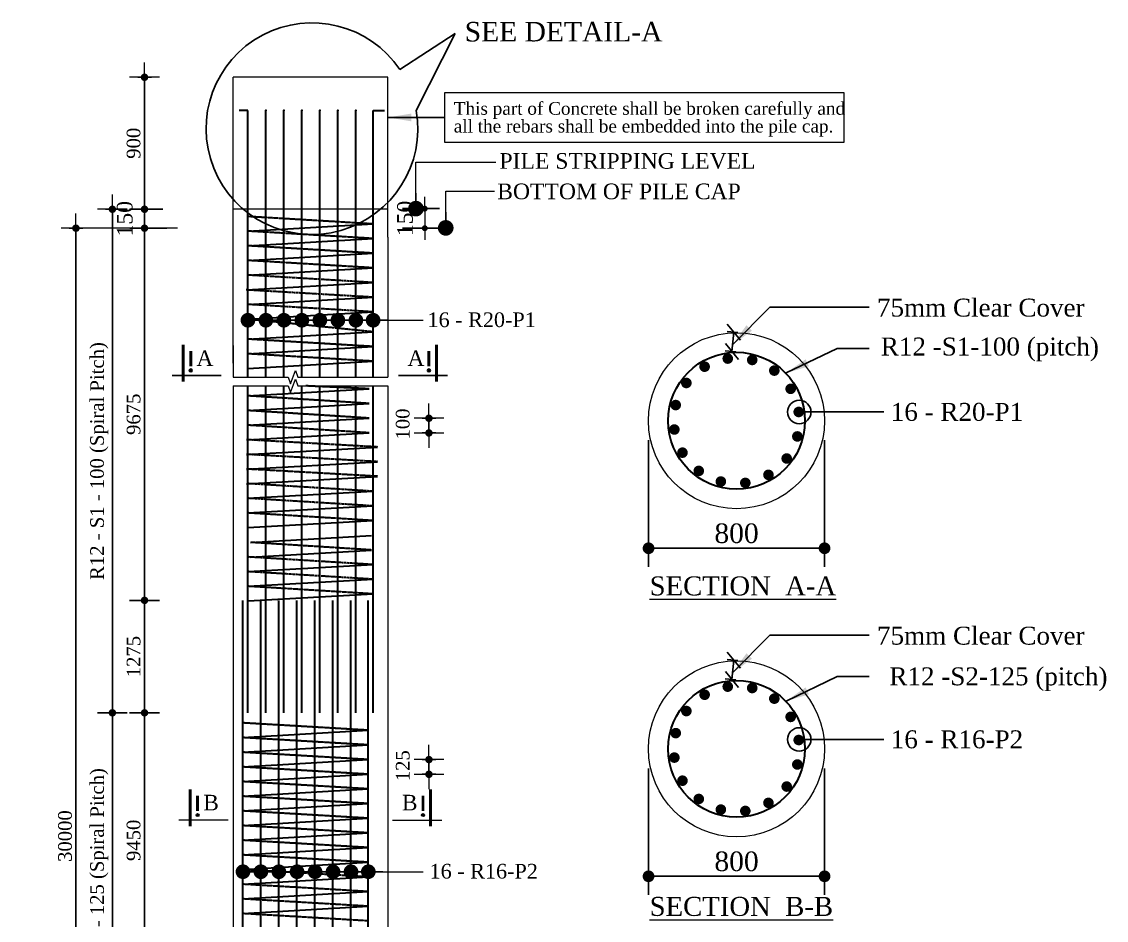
# Model space of a CAD drawing. Header units: inches. Extents: x -396 to 84373, y -33132 to 10226.
# Drawn here: x 23797 to 29343, y -10878 to -6283 of the extents above; entities that cross this region are included whole.
import ezdxf

# ---------------------------------------------------------------- set-up
doc = ezdxf.new("R2010")
doc.units = ezdxf.units.IN
doc.header["$LTSCALE"] = 15
doc.header["$MEASUREMENT"] = 0
doc.header["$PDMODE"] = 3
doc.header["$PDSIZE"] = -15
doc.linetypes.add('DASHEDX2', pattern=[38.1, 25.4, -12.7])
doc.linetypes.add('HIDDEN', pattern=[9.525, 6.35, -3.175])
for name, color, linetype, lineweight in [('dim', 7, 'Continuous', 18), ('L.L', 200, 'Continuous', 18), ('Reinf.', 12, 'Continuous', 30), ('text', 7, 'Continuous', 20)]:
    doc.layers.add(name, color=color, linetype=linetype, lineweight=lineweight)
for name, color, linetype in [('Dimision', 4, 'Continuous'), ('Pile', 7, 'Continuous'), ('raling', 6, 'Continuous')]:
    doc.layers.add(name, color=color, linetype=linetype)
doc.styles.get("Standard").update_dxf_attribs({"font": 'times.ttf'})
doc.dimstyles.new('ALTER', dxfattribs={"dimtxt": 110, "dimasz": 65, "dimexe": 95, "dimexo": 100, "dimgap": 30, "dimtad": 1, "dimdec": 0, "dimzin": 0, "dimdsep": 46, "dimtxsty": 'Standard', "dimblk": 'DOT', "dimcen": 35, "dimadec": 0, "dimazin": 0, "dimtfac": 1, "dimtdec": 0, "dimtofl": 0, "dimtmove": 0, "dimatfit": 3, "dimfxl": 1, "dimtolj": 1, "dimtzin": 0, "dimarcsym": 0})
doc.dimstyles.new('ISO-25', dxfattribs={"dimtxt": 75, "dimasz": 50, "dimexe": 95, "dimexo": 75.625, "dimgap": 60, "dimtad": 1, "dimdec": 1, "dimdsep": 46, "dimtxsty": 'Standard', "dimblk": 'DOT', "dimcen": 52.5, "dimclrd": 256, "dimclre": 256, "dimclrt": 256, "dimadec": 0, "dimazin": 0, "dimtfac": 1, "dimtdec": 1, "dimtix": 1, "dimtmove": 0, "dimatfit": 3, "dimldrblk": 'DOT', "dimfxl": 1, "dimlwd": -1, "dimarcsym": 0})
doc.dimstyles.new('ISO-70', dxfattribs={"dimscale": 0, "dimtxt": 70, "dimasz": 0.75, "dimexe": 35, "dimexo": 35, "dimgap": 20, "dimtad": 1, "dimdec": 0, "dimlfac": -1, "dimzin": 1, "dimdsep": 46, "dimtxsty": 'Standard', "dimblk": 'DIM', "dimcen": 60, "dimclrd": 256, "dimclre": 256, "dimclrt": 256, "dimadec": 0, "dimazin": 0, "dimtfac": 1, "dimtdec": 0, "dimtix": 1, "dimtofl": 0, "dimtmove": 0, "dimatfit": 3, "dimldrblk": 'DOT', "dimfxl": 35, "dimfxlon": 1, "dimtolj": 1, "dimlwd": 25, "dimarcsym": 0})

# ---------------------------------------------------------------- blocks, each defined once
blk = doc.blocks.new('_Dot')
at = {"color": 0, "linetype": 'ByBlock', "lineweight": -2}
blk.add_line((-0.5, 0), (-1, 0), dxfattribs=at)
at = {"color": 0, "linetype": 'ByBlock', "const_width": 0.5}
blk.add_lwpolyline([(-0.25, 0, 1), (0.25, 0, 1)], format="xyb", close=True, dxfattribs=at)
blk = doc.blocks.new('DIM')
at = {"layer": 'dim'}
for p, q in [((0, -101.4), (0, 101.4)), ((-101.4, 0), (101.4, 0))]:
    blk.add_line(p, q, dxfattribs=at)
at = {"layer": 'dim', "const_width": 25.4}
blk.add_lwpolyline([(-12.7, 0, 1), (12.7, 0, 1)], format="xyb", close=True, dxfattribs=at)
blk = doc.blocks.new('*D96')
at = {"layer": 'Defpoints', "color": 0, "ltscale": 30, "transparency": 16777216}
for p in [(25579.4, -8311), (25581.3, -8386.2), (25879.8, -8386.2)]:
    blk.add_point(p, dxfattribs=at)
at = {"layer": 'dim', "lineweight": -2, "ltscale": 30, "transparency": 16777216}
for p, q in [((25844.8, -8311), (25914.8, -8311)), ((25844.8, -8386.2), (25914.8, -8386.2))]:
    blk.add_line(p, q, dxfattribs=at)
at = {"layer": 'dim', "lineweight": 25, "ltscale": 30, "transparency": 16777216}
blk.add_line((25879.8, -8311.8), (25879.8, -8385.4), dxfattribs=at)
at = {"layer": 'dim', "lineweight": 25, "ltscale": 30, "transparency": 16777216, "xscale": 0.75, "yscale": 0.75, "zscale": 0.75}
for p, rotation in [((25879.8, -8311), 90), ((25879.8, -8386.2), 270)]:
    blk.add_blockref('DIM', p, dxfattribs=dict(at, rotation=rotation))
at = {"layer": 'dim', "ltscale": 30, "transparency": 16777216, "insert": (25746.1, -8340.5), "char_height": 70, "attachment_point": 5, "rotation": 90}
blk.add_mtext('\\A1;100', dxfattribs=at)
blk = doc.blocks.new('*D97')
at = {"layer": 'Defpoints', "color": 0, "ltscale": 30, "transparency": 16777216}
for p in [(24879.3, -7339.2), (24425.5, -9242.3), (24879.3, -9242.3)]:
    blk.add_point(p, dxfattribs=at)
at = {"layer": 'dim', "lineweight": -2, "ltscale": 30, "transparency": 16777216}
for p, q in [((24460.5, -7339.2), (24390.5, -7339.2)), ((24460.5, -9242.3), (24390.5, -9242.3))]:
    blk.add_line(p, q, dxfattribs=at)
at = {"layer": 'dim', "lineweight": 25, "ltscale": 30, "transparency": 16777216}
blk.add_line((24425.5, -7340), (24425.5, -9241.5), dxfattribs=at)
at = {"layer": 'dim', "lineweight": 25, "ltscale": 30, "transparency": 16777216, "xscale": 0.75, "yscale": 0.75, "zscale": 0.75}
for p, rotation in [((24425.5, -7339.2), 90), ((24425.5, -9242.3), 270)]:
    blk.add_blockref('DIM', p, dxfattribs=dict(at, rotation=rotation))
at = {"layer": 'dim', "lineweight": 15, "ltscale": 30, "transparency": 16777216, "insert": (24369.8, -8290.8), "char_height": 70, "attachment_point": 5, "rotation": 90}
blk.add_mtext('\\A1;9675', dxfattribs=at)
blk = doc.blocks.new('*D98')
at = {"layer": 'Defpoints', "color": 0, "ltscale": 30, "transparency": 16777216}
for p in [(24349.5, -7339.2), (24074.9, -13556.2), (24879.3, -13556.2)]:
    blk.add_point(p, dxfattribs=at)
at = {"layer": 'dim', "lineweight": -2, "ltscale": 30, "transparency": 16777216}
for p, q in [((24109.9, -7339.2), (24039.9, -7339.2)), ((24109.9, -13556.2), (24039.9, -13556.2))]:
    blk.add_line(p, q, dxfattribs=at)
at = {"layer": 'dim', "lineweight": 25, "ltscale": 30, "transparency": 16777216}
blk.add_line((24074.9, -7340), (24074.9, -13555.5), dxfattribs=at)
at = {"layer": 'dim', "lineweight": 25, "ltscale": 30, "transparency": 16777216, "xscale": 0.75, "yscale": 0.75, "zscale": 0.75}
for p, rotation in [((24074.9, -7339.2), 90), ((24074.9, -13556.2), 270)]:
    blk.add_blockref('DIM', p, dxfattribs=dict(at, rotation=rotation))
at = {"layer": 'dim', "lineweight": 15, "ltscale": 30, "transparency": 16777216, "insert": (24019.3, -10447.7), "char_height": 70, "width": 255.111, "attachment_point": 5, "rotation": 90}
blk.add_mtext('\\A1;30000', dxfattribs=at)
blk = doc.blocks.new('*D99')
at = {"layer": 'Defpoints', "color": 0, "ltscale": 30, "transparency": 16777216}
for p in [(24879.3, -9242.3), (24425.5, -9817.4), (24879.3, -9817.4)]:
    blk.add_point(p, dxfattribs=at)
at = {"layer": 'dim', "lineweight": -2, "ltscale": 30, "transparency": 16777216}
for p, q in [((24460.5, -9242.3), (24390.5, -9242.3)), ((24460.5, -9817.4), (24390.5, -9817.4))]:
    blk.add_line(p, q, dxfattribs=at)
at = {"layer": 'dim', "lineweight": 25, "ltscale": 30, "transparency": 16777216}
blk.add_line((24425.5, -9243), (24425.5, -9816.7), dxfattribs=at)
at = {"layer": 'dim', "lineweight": 25, "ltscale": 30, "transparency": 16777216, "xscale": 0.75, "yscale": 0.75, "zscale": 0.75}
for p, rotation in [((24425.5, -9242.3), 90), ((24425.5, -9817.4), 270)]:
    blk.add_blockref('DIM', p, dxfattribs=dict(at, rotation=rotation))
at = {"layer": 'dim', "lineweight": 15, "ltscale": 30, "transparency": 16777216, "insert": (24369.8, -9529.9), "char_height": 70, "attachment_point": 5, "rotation": 90}
blk.add_mtext('\\A1;1275', dxfattribs=at)
blk = doc.blocks.new('*D100')
at = {"layer": 'Defpoints', "color": 0, "ltscale": 30, "transparency": 16777216}
for p in [(25574.7, -10056.6), (25576.6, -10131.8), (25879.8, -10131.8)]:
    blk.add_point(p, dxfattribs=at)
at = {"layer": 'dim', "lineweight": -2, "ltscale": 30, "transparency": 16777216}
for p, q in [((25844.8, -10056.6), (25914.8, -10056.6)), ((25844.8, -10131.8), (25914.8, -10131.8))]:
    blk.add_line(p, q, dxfattribs=at)
at = {"layer": 'dim', "lineweight": 25, "ltscale": 30, "transparency": 16777216}
blk.add_line((25879.8, -10057.4), (25879.8, -10131), dxfattribs=at)
at = {"layer": 'dim', "lineweight": 25, "ltscale": 30, "transparency": 16777216, "xscale": 0.75, "yscale": 0.75, "zscale": 0.75}
for p, rotation in [((25879.8, -10056.6), 90), ((25879.8, -10131.8), 270)]:
    blk.add_blockref('DIM', p, dxfattribs=dict(at, rotation=rotation))
at = {"layer": 'dim', "lineweight": 15, "ltscale": 30, "transparency": 16777216, "insert": (25746.1, -10087.8), "char_height": 70, "attachment_point": 5, "rotation": 90}
blk.add_mtext('\\A1;125', dxfattribs=at)
blk = doc.blocks.new('*D109')
at = {"layer": 'Defpoints', "color": 0, "ltscale": 30, "transparency": 16777216}
for p in [(24879.3, -9817.4), (24425.5, -11121.7), (24947.3, -11121.7)]:
    blk.add_point(p, dxfattribs=at)
at = {"layer": 'dim', "lineweight": -2, "ltscale": 30, "transparency": 16777216}
for p, q in [((24460.5, -9817.4), (24390.5, -9817.4)), ((24460.5, -11121.7), (24390.5, -11121.7))]:
    blk.add_line(p, q, dxfattribs=at)
at = {"layer": 'dim', "lineweight": 25, "ltscale": 30, "transparency": 16777216}
blk.add_line((24425.5, -9818.2), (24425.5, -11121), dxfattribs=at)
at = {"layer": 'dim', "lineweight": 25, "ltscale": 30, "transparency": 16777216, "xscale": 0.75, "yscale": 0.75, "zscale": 0.75}
for p, rotation in [((24425.5, -9817.4), 90), ((24425.5, -11121.7), 270)]:
    blk.add_blockref('DIM', p, dxfattribs=dict(at, rotation=rotation))
at = {"layer": 'dim', "lineweight": 15, "ltscale": 30, "transparency": 16777216, "insert": (24369.8, -10469.6), "char_height": 70, "width": 277.141, "attachment_point": 5, "rotation": 90}
blk.add_mtext('\\A1;9450', dxfattribs=at)
blk = doc.blocks.new('*D110')
at = {"layer": 'Defpoints', "color": 0, "ltscale": 30, "transparency": 16777216}
for p in [(24879.3, -6567.5), (24425.5, -7242.3), (24879.3, -7242.3)]:
    blk.add_point(p, dxfattribs=at)
at = {"layer": 'dim', "lineweight": -2, "ltscale": 30, "transparency": 16777216}
for p, q in [((24460.5, -6567.5), (24390.5, -6567.5)), ((24460.5, -7242.3), (24390.5, -7242.3))]:
    blk.add_line(p, q, dxfattribs=at)
at = {"layer": 'dim', "lineweight": 25, "ltscale": 30, "transparency": 16777216}
blk.add_line((24425.5, -6568.2), (24425.5, -7241.5), dxfattribs=at)
at = {"layer": 'dim', "lineweight": 25, "ltscale": 30, "transparency": 16777216, "xscale": 0.75, "yscale": 0.75, "zscale": 0.75}
for p, rotation in [((24425.5, -6567.5), 90), ((24425.5, -7242.3), 270)]:
    blk.add_blockref('DIM', p, dxfattribs=dict(at, rotation=rotation))
at = {"layer": 'dim', "lineweight": 15, "ltscale": 30, "transparency": 16777216, "insert": (24369.8, -6904.9), "char_height": 70, "attachment_point": 5, "rotation": 90}
blk.add_mtext('\\A1;900', dxfattribs=at)
blk = doc.blocks.new('*D111')
at = {"layer": 'Defpoints', "color": 0, "ltscale": 5, "transparency": 16777216}
for p in [(25669.2, -7239.2), (25669.2, -7339.2), (25858.5, -7339.2)]:
    blk.add_point(p, dxfattribs=at)
at = {"layer": 'dim', "ltscale": 5, "transparency": 16777216}
for p, q in [((25858.5, -7209.2), (25858.5, -7179.2)), ((25858.5, -7239.2), (25858.5, -7339.2)), ((25858.5, -7369.2), (25858.5, -7399.2))]:
    blk.add_line(p, q, dxfattribs=at)
at = {"layer": 'dim', "lineweight": -2, "ltscale": 5, "transparency": 16777216}
for p, q in [((25744.9, -7239.2), (25933.5, -7239.2)), ((25744.9, -7339.2), (25933.5, -7339.2))]:
    blk.add_line(p, q, dxfattribs=at)
at = {"layer": 'dim', "ltscale": 5, "transparency": 16777216, "xscale": 30, "yscale": 30, "zscale": 30}
for p, rotation in [((25858.5, -7239.2), 270), ((25858.5, -7339.2), 90)]:
    blk.add_blockref('_Dot', p, dxfattribs=dict(at, rotation=rotation))
at = {"layer": 'dim', "lineweight": 15, "ltscale": 5, "transparency": 16777216, "insert": (25757.8, -7289.2), "char_height": 80, "attachment_point": 5, "rotation": 90}
blk.add_mtext('150', dxfattribs=at)
blk = doc.blocks.new('*D103')
at = {"layer": 'Defpoints', "color": 0, "ltscale": 30, "transparency": 16777216}
for p in [(24403.1, -7242.3), (24261.1, -9817.4), (24425.5, -9817.4)]:
    blk.add_point(p, dxfattribs=at)
at = {"layer": 'dim', "lineweight": -2, "ltscale": 30, "transparency": 16777216}
for p, q in [((24296.1, -7242.3), (24226.1, -7242.3)), ((24296.1, -9817.4), (24226.1, -9817.4))]:
    blk.add_line(p, q, dxfattribs=at)
at = {"layer": 'dim', "lineweight": 25, "ltscale": 30, "transparency": 16777216}
blk.add_line((24261.1, -7243), (24261.1, -9816.7), dxfattribs=at)
at = {"layer": 'dim', "lineweight": 25, "ltscale": 30, "transparency": 16777216, "xscale": 0.75, "yscale": 0.75, "zscale": 0.75}
for p, rotation in [((24261.1, -7242.3), 90), ((24261.1, -9817.4), 270)]:
    blk.add_blockref('DIM', p, dxfattribs=dict(at, rotation=rotation))
at = {"layer": 'dim', "lineweight": 15, "ltscale": 30, "transparency": 16777216, "insert": (24194.1, -8529.9), "char_height": 70, "attachment_point": 5, "rotation": 90}
blk.add_mtext('\\A1;R12 - S1 - 100 (Spiral Pitch)', dxfattribs=at)
blk = doc.blocks.new('*D104')
at = {"layer": 'Defpoints', "color": 0, "ltscale": 30, "transparency": 16777216}
for p in [(24261.1, -9817.4), (24337.1, -9817.4), (24425.5, -11599.4)]:
    blk.add_point(p, dxfattribs=at)
at = {"layer": 'dim', "lineweight": -2, "ltscale": 30, "transparency": 16777216}
for p, q in [((24296.1, -9817.4), (24226.1, -9817.4)), ((24296.1, -11599.4), (24226.1, -11599.4))]:
    blk.add_line(p, q, dxfattribs=at)
at = {"layer": 'dim', "lineweight": 25, "ltscale": 30, "transparency": 16777216}
blk.add_line((24261.1, -11598.6), (24261.1, -9818.2), dxfattribs=at)
at = {"layer": 'dim', "lineweight": 25, "ltscale": 30, "transparency": 16777216, "xscale": 0.75, "yscale": 0.75, "zscale": 0.75}
for p, rotation in [((24261.1, -9817.4), 90), ((24261.1, -11599.4), 270)]:
    blk.add_blockref('DIM', p, dxfattribs=dict(at, rotation=rotation))
at = {"layer": 'dim', "lineweight": 15, "ltscale": 30, "transparency": 16777216, "insert": (24194.1, -10708.4), "char_height": 70, "attachment_point": 5, "rotation": 90}
blk.add_mtext('\\A1;R12 - S2 - 125 (Spiral Pitch)', dxfattribs=at)
blk = doc.blocks.new('*D106')
at = {"layer": 'Defpoints', "color": 0, "ltscale": 5, "transparency": 16777216}
for p in [(24595, -7242.3), (24425.5, -7339.2), (24614.8, -7339.2)]:
    blk.add_point(p, dxfattribs=at)
at = {"layer": 'dim', "ltscale": 5, "transparency": 16777216}
for p, q in [((24425.5, -7212.3), (24425.5, -7182.3)), ((24425.5, -7242.3), (24425.5, -7339.2)), ((24425.5, -7369.2), (24425.5, -7399.2))]:
    blk.add_line(p, q, dxfattribs=at)
at = {"layer": 'dim', "lineweight": -2, "ltscale": 5, "transparency": 16777216}
for p, q in [((24519.3, -7242.3), (24350.5, -7242.3)), ((24539.2, -7339.2), (24350.5, -7339.2))]:
    blk.add_line(p, q, dxfattribs=at)
at = {"layer": 'dim', "ltscale": 5, "transparency": 16777216, "xscale": 30, "yscale": 30, "zscale": 30}
for p, rotation in [((24425.5, -7242.3), 270), ((24425.5, -7339.2), 90)]:
    blk.add_blockref('_Dot', p, dxfattribs=dict(at, rotation=rotation))
at = {"layer": 'dim', "lineweight": 15, "ltscale": 5, "transparency": 16777216, "insert": (24324.8, -7290.8), "char_height": 80, "attachment_point": 5, "rotation": 90}
blk.add_mtext('150', dxfattribs=at)
blk = doc.blocks.new('_Oblique')
at = {"color": 0, "linetype": 'ByBlock', "lineweight": -2}
blk.add_line((-0.5, -0.5), (0.5, 0.5), dxfattribs=at)
blk = doc.blocks.new('*D115')
at = {"layer": 'Defpoints', "color": 0, "ltscale": 30, "transparency": 16777216}
for p in [(27438.7, -9548), (27493.9, -9553.3), (27484.5, -9652.8)]:
    blk.add_point(p, dxfattribs=at)
at = {"layer": 'dim', "lineweight": -2, "ltscale": 30, "transparency": 16777216}
for p, q in [((27459.1, -9550), (27403.9, -9544.7)), ((27449.6, -9649.5), (27394.4, -9644.3))]:
    blk.add_line(p, q, dxfattribs=at)
at = {"layer": 'dim', "lineweight": 25, "ltscale": 30, "transparency": 16777216}
blk.add_line((27429.2, -9647.6), (27438.7, -9548), dxfattribs=at)
at = {"layer": 'dim', "lineweight": 25, "ltscale": 30, "transparency": 16777216, "xscale": 75, "yscale": 75, "zscale": 75}
for p, rotation in [((27438.7, -9548), 84.56619030632406), ((27429.2, -9647.6), 264.566190306324)]:
    blk.add_blockref('_Oblique', p, dxfattribs=dict(at, rotation=rotation))
at = {"layer": 'dim', "ltscale": 30, "transparency": 16777216, "insert": (27381.5, -9569), "char_height": 70, "attachment_point": 5, "rotation": 84.5662}
blk.add_mtext('\\A1;  ', dxfattribs=at)
blk = doc.blocks.new('*U94')
at = {"layer": 'Reinf.', "ltscale": 0.05, "const_width": 27}
blk.add_lwpolyline([(-5.2, -12.5, 1), (5.2, 12.5, 1)], format="xyb", close=True, dxfattribs=at)
blk = doc.blocks.new('*U95')
at = {"layer": 'dim', "color": 0, "linetype": 'ByBlock', "lineweight": -2, "transparency": 16777216}
for p, rotation in [((43888.4, -12946.5), 134.9999999999999), ((44006.6, -12905.1), 112.5), ((44131.7, -12912.1), 89.99999999999997), ((44244.6, -12966.5), 67.49999999999999), ((43795, -13029.9), 157.5), ((44328.1, -13059.9), 44.99999999999996), ((43740.6, -13142.8), 180), ((44369.4, -13178.1), 22.49999999999994), ((43733.6, -13267.9), 202.4999999999999), ((43775, -13386.1), 224.9999999999999), ((44308, -13416.1), 337.4999999999999), ((43858.4, -13479.5), 247.5), ((44214.6, -13499.6), 315.0000000000001), ((43971.3, -13533.9), 270), ((44096.4, -13540.9), 292.4999999999999)]:
    blk.add_blockref('*U94', p, dxfattribs=dict(at, rotation=rotation))
blk.add_blockref('*U94', (44362.4, -13303.2), dxfattribs=at)
blk = doc.blocks.new('*D116')
at = {"layer": 'Defpoints', "color": 0, "ltscale": 30, "transparency": 16777216}
for p in [(27438.7, -7870.5), (27493.9, -7875.7), (27484.5, -7975.3)]:
    blk.add_point(p, dxfattribs=at)
at = {"layer": 'dim', "lineweight": -2, "ltscale": 30, "transparency": 16777216}
for p, q in [((27459.1, -7872.4), (27403.9, -7867.1)), ((27449.6, -7972), (27394.4, -7966.7))]:
    blk.add_line(p, q, dxfattribs=at)
at = {"layer": 'dim', "lineweight": 25, "ltscale": 30, "transparency": 16777216}
blk.add_line((27429.2, -7970), (27438.7, -7870.5), dxfattribs=at)
at = {"layer": 'dim', "lineweight": 25, "ltscale": 30, "transparency": 16777216, "xscale": 75, "yscale": 75, "zscale": 75}
for p, rotation in [((27438.7, -7870.5), 84.56619030632406), ((27429.2, -7970), 264.566190306324)]:
    blk.add_blockref('_Oblique', p, dxfattribs=dict(at, rotation=rotation))
at = {"layer": 'dim', "ltscale": 30, "transparency": 16777216, "insert": (27381.5, -7891.4), "char_height": 70, "attachment_point": 5, "rotation": 84.5662}
blk.add_mtext('\\A1;  ', dxfattribs=at)
blk = doc.blocks.new('*U90')
at = {"layer": 'Reinf.', "ltscale": 0.05, "const_width": 27}
blk.add_lwpolyline([(-5.2, -12.5, 1), (5.2, 12.5, 1)], format="xyb", close=True, dxfattribs=at)
blk = doc.blocks.new('*U91')
at = {"layer": 'dim', "color": 0, "linetype": 'ByBlock', "lineweight": -2, "transparency": 16777216}
for p, rotation in [((43888.4, -12946.5), 134.9999999999999), ((44006.6, -12905.1), 112.5), ((44131.7, -12912.1), 89.99999999999997), ((44244.6, -12966.5), 67.49999999999999), ((43795, -13029.9), 157.5), ((44328.1, -13059.9), 44.99999999999996), ((43740.6, -13142.8), 180), ((44369.4, -13178.1), 22.49999999999994), ((43733.6, -13267.9), 202.4999999999999), ((43775, -13386.1), 224.9999999999999), ((44308, -13416.1), 337.4999999999999), ((43858.4, -13479.5), 247.5), ((44214.6, -13499.6), 315.0000000000001), ((43971.3, -13533.9), 270), ((44096.4, -13540.9), 292.4999999999999)]:
    blk.add_blockref('*U90', p, dxfattribs=dict(at, rotation=rotation))
blk.add_blockref('*U90', (44362.4, -13303.2), dxfattribs=at)
blk = doc.blocks.new('*D117')
at = {"layer": 'Defpoints', "color": 0, "ltscale": 30, "transparency": 16777216}
for p in [(27002.6, -10001.4), (27902.6, -10001.4), (27002.6, -10653.4)]:
    blk.add_point(p, dxfattribs=at)
at = {"layer": 'dim', "color": 0, "lineweight": -2, "ltscale": 30, "transparency": 16777216}
for p, q in [((27002.6, -10101.4), (27002.6, -10748.4)), ((27902.6, -10101.4), (27902.6, -10748.4)), ((27842.6, -10653.4), (27062.6, -10653.4))]:
    blk.add_line(p, q, dxfattribs=at)
at = {"layer": 'dim', "color": 0, "lineweight": -2, "ltscale": 30, "transparency": 16777216, "xscale": 60, "yscale": 60, "zscale": 60, "rotation": 180}
blk.add_blockref('_Dot', (27002.6, -10653.4), dxfattribs=at)
at = {"layer": 'dim', "color": 0, "lineweight": -2, "ltscale": 30, "transparency": 16777216, "xscale": 60, "yscale": 60, "zscale": 60}
blk.add_blockref('_Dot', (27902.6, -10653.4), dxfattribs=at)
at = {"layer": 'dim', "color": 0, "lineweight": 15, "ltscale": 30, "transparency": 16777216, "insert": (27452.6, -10577.5), "char_height": 100, "attachment_point": 5}
blk.add_mtext('\\A1;800', dxfattribs=at)
blk = doc.blocks.new('*D118')
at = {"layer": 'Defpoints', "color": 0, "ltscale": 30, "transparency": 16777216}
for p in [(27002.6, -8323.8), (27902.6, -8323.8), (27002.6, -8975.8)]:
    blk.add_point(p, dxfattribs=at)
at = {"layer": 'dim', "color": 0, "lineweight": -2, "ltscale": 30, "transparency": 16777216}
for p, q in [((27002.6, -8423.8), (27002.6, -9070.8)), ((27902.6, -8423.8), (27902.6, -9070.8)), ((27842.6, -8975.8), (27062.6, -8975.8))]:
    blk.add_line(p, q, dxfattribs=at)
at = {"layer": 'dim', "color": 0, "lineweight": -2, "ltscale": 30, "transparency": 16777216, "xscale": 60, "yscale": 60, "zscale": 60, "rotation": 180}
blk.add_blockref('_Dot', (27002.6, -8975.8), dxfattribs=at)
at = {"layer": 'dim', "color": 0, "lineweight": -2, "ltscale": 30, "transparency": 16777216, "xscale": 60, "yscale": 60, "zscale": 60}
blk.add_blockref('_Dot', (27902.6, -8975.8), dxfattribs=at)
at = {"layer": 'dim', "color": 0, "lineweight": 15, "ltscale": 30, "transparency": 16777216, "insert": (27452.6, -8899.9), "char_height": 100, "attachment_point": 5}
blk.add_mtext('\\A1;800', dxfattribs=at)

msp = doc.modelspace()

# ---------------------------------------------------------------- hatches: boundary and pattern name
at = {"layer": 'Pile', "ltscale": 5}
h = msp.add_hatch(color=5, dxfattribs=at)
h.set_gradient(color1=(0, 0, 255), one_color=1, tint=1, name='CYLINDER')
h.paths.add_polyline_path([(24654.58, -8066.22, 1), (24669.45, -8066.22, 1)])
h = msp.add_hatch(color=5, dxfattribs=at)
h.set_gradient(color1=(0, 0, 255), one_color=1, tint=1, name='CYLINDER')
h.paths.add_polyline_path([(25886.96, -8066.22, -1), (25872.08, -8066.22, -1)])
at = {"layer": 'Reinf.', "ltscale": 0.05}
for points in [[(25044.53, -6731.34, 1), (25047.99, -6742.55, 1)], [(25136.53, -6731.34, 1), (25139.99, -6742.55, 1)], [(25228.53, -6731.34, 1), (25231.99, -6742.55, 1)], [(25320.53, -6731.34, 1), (25323.99, -6742.55, 1)], [(25412.53, -6731.34, 1), (25415.99, -6742.55, 1)], [(25504.53, -6731.34, 1), (25507.99, -6742.55, 1)]]:
    msp.add_hatch(color=256, dxfattribs=at).paths.add_polyline_path(points)
at = {"layer": 'text', "ltscale": 5}
h = msp.add_hatch(color=5, dxfattribs=at)
h.set_gradient(color1=(0, 0, 255), one_color=1, tint=1, name='CYLINDER')
h.paths.add_polyline_path([(24689.58, -10340.33, 1), (24704.45, -10340.33, 1)])
h = msp.add_hatch(color=5, dxfattribs=at)
h.set_gradient(color1=(0, 0, 255), one_color=1, tint=1, name='CYLINDER')
h.paths.add_polyline_path([(25856.96, -10340.33, -1), (25842.08, -10340.33, -1)])

# ---------------------------------------------------------------- linework, layer by layer
at = {"layer": 'Dimision', "lineweight": 15}
msp.add_line((25899.45, -7339.22), (25954.45, -7339.22), dxfattribs=at)
at = {"layer": 'L.L', "linetype": 'HIDDEN', "ltscale": 0.02}
for p, q in [((24879.26, -7385.72), (24879.26, -6567.49)), ((25669.23, -6567.49), (24879.26, -6567.49)), ((25669.23, -7385.72), (25669.23, -6567.49))]:
    msp.add_line(p, q, dxfattribs=at)
at = {"layer": 'L.L', "ltscale": 5}
for p, q in [((25669.23, -7385.72), (25669.23, -8029.72)), ((24879.26, -7938.4), (24879.26, -8101.54)), ((25669.23, -7938.4), (25669.23, -8101.54)), ((24879.26, -8145.61), (24879.26, -9256.14)), ((25669.23, -8145.61), (25669.23, -9256.14)), ((25669.23, -9208.24), (25669.23, -9831.18)), ((25669.23, -9831.18), (25669.23, -10822.63)), ((25669.23, -10821.29), (25669.23, -11600.11))]:
    msp.add_line(p, q, dxfattribs=at)
for points in [[(24879.26, -8029.72), (24879.26, -7385.72)], [(24879.26, -8101.54), (25159.26, -8101.54), (25171.76, -8135.88), (25196.76, -8067.19), (25209.26, -8101.54), (25669.23, -8101.54)], [(24879.26, -8145.61), (25159.26, -8145.61), (25171.76, -8179.95), (25196.76, -8111.27), (25209.26, -8145.61), (25669.23, -8145.61)], [(24879.26, -9208.24), (24879.26, -11600.11), (25159.26, -11600.11), (25171.76, -11634.46), (25196.76, -11565.77), (25209.26, -11600.11), (25669.23, -11600.11)]]:
    msp.add_lwpolyline(points, dxfattribs=at)
for centre in [(27452.6, -8323.81), (27452.6, -10001.38)]:
    msp.add_circle(centre, 450, dxfattribs=at)
at = {"layer": 'Pile', "ltscale": 5}
for p, q in [((24817.36, -8092.06), (24566.19, -8092.06)), ((25724.18, -8092.06), (25975.34, -8092.06))]:
    msp.add_line(p, q, dxfattribs=at)
at = {"layer": 'Pile', "ltscale": 5, "const_width": 14.87}
for points in [[(24623.69, -8123.35), (24623.69, -7934.35)], [(25917.85, -8123.35), (25917.85, -7934.35)], [(24662.02, -8045.39), (24662.02, -7967.43)], [(25879.52, -8045.39), (25879.52, -7967.43)]]:
    msp.add_lwpolyline(points, dxfattribs=at)
at = {"layer": 'Pile', "ltscale": 5}
for centre in [(24662.02, -8066.22), (25879.52, -8066.22)]:
    msp.add_circle(centre, 7.44, dxfattribs=at)
at = {"layer": 'raling', "ltscale": 30}
for p, q in [((25731.02, -6528.41), (26013.51, -6342.71)), ((26013.51, -6342.71), (25814.88, -6737.45))]:
    msp.add_line(p, q, dxfattribs=at)
msp.add_arc((25281.66, -6830.02), 541.2, 33.86898, 9.84846, dxfattribs=at)
at = {"layer": 'Reinf.', "ltscale": 5}
for p, q in [((24954.26, -6736.94), (24909.52, -6736.94)), ((25046.26, -8029.72), (25046.26, -6736.94)), ((25138.26, -8029.72), (25138.26, -6736.94)), ((25230.26, -8029.72), (25230.26, -6736.94)), ((25322.26, -8029.72), (25322.26, -6736.94)), ((25414.26, -8029.72), (25414.26, -6736.94)), ((25506.26, -8029.72), (25506.26, -6736.94)), ((25594.23, -6736.94), (25652.09, -6736.94)), ((24954.26, -7353.98), (25594.23, -7317.05)), ((24954.26, -7428.98), (25594.23, -7392.05)), ((24954.26, -7428.98), (25594.23, -7392.05)), ((24954.26, -7503.98), (25594.23, -7467.05)), ((24954.26, -7578.98), (25594.23, -7542.05)), ((24954.26, -7578.98), (25594.23, -7542.05)), ((24948.44, -7655.06), (25598.41, -7617.56)), ((24954.26, -7728.98), (25594.23, -7692.05)), ((24954.26, -7728.98), (25594.23, -7692.05)), ((24954.26, -7803.98), (25594.23, -7767.05)), ((24954.26, -7803.98), (25594.23, -7767.05)), ((24954.26, -7906.35), (25594.23, -7869.43)), ((24954.26, -7906.35), (25594.23, -7869.43)), ((24954.26, -7981.35), (25594.23, -7944.43)), ((24954.26, -7981.35), (25594.23, -7944.43)), ((25046.26, -8101.54), (25046.26, -7938.4)), ((25138.26, -8101.54), (25138.26, -7938.4)), ((25230.26, -8101.54), (25230.26, -7938.4)), ((25322.26, -8101.54), (25322.26, -7938.4)), ((25414.26, -8101.54), (25414.26, -7938.4)), ((25506.26, -8101.54), (25506.26, -7938.4)), ((24954.26, -8056.35), (25594.23, -8019.43)), ((25046.26, -9256.14), (25046.26, -8145.61)), ((25138.26, -9256.14), (25138.26, -8145.61)), ((25230.26, -9256.14), (25230.26, -8145.61)), ((25322.26, -9256.14), (25322.26, -8145.61)), ((25414.26, -9256.14), (25414.26, -8145.61)), ((25506.26, -9256.14), (25506.26, -8145.61)), ((24954.26, -8196.38), (25573.73, -8160.59)), ((24954.26, -8196.38), (25573.73, -8160.59)), ((24954.26, -8271.38), (25573.73, -8235.59)), ((24954.26, -8271.38), (25573.73, -8235.59)), ((24954.26, -8346.38), (25573.73, -8310.59)), ((24954.26, -8421.38), (25573.73, -8385.59)), ((24954.26, -8421.38), (25573.73, -8385.59)), ((24946.81, -8495.68), (25616.79, -8458.18)), ((24946.81, -8570.68), (25616.79, -8533.18)), ((24946.81, -8645.68), (25616.79, -8608.18)), ((24954.26, -8720.26), (25593.73, -8684.47)), ((24954.26, -8795.26), (25593.73, -8759.47)), ((24954.26, -8870.26), (25593.73, -8834.47)), ((24967.31, -8945.65), (25586.79, -8909.86)), ((24967.31, -9020.65), (25586.79, -8984.86)), ((24954.76, -9095.23), (25594.23, -9059.44)), ((24954.76, -9170.23), (25594.23, -9134.44)), ((24954.76, -9245.23), (25594.23, -9209.44)), ((25020.99, -11600.11), (25020.99, -9243.54)), ((25046.26, -9817.43), (25046.26, -9208.24)), ((25112.99, -11600.11), (25112.99, -9243.54)), ((25138.26, -9817.43), (25138.26, -9208.24)), ((25204.99, -11600.11), (25204.99, -9243.54)), ((25230.26, -9817.43), (25230.26, -9208.24)), ((25296.99, -11600.11), (25296.99, -9243.54)), ((25322.26, -9817.43), (25322.26, -9208.24)), ((25388.99, -11600.11), (25388.99, -9243.54)), ((25414.26, -9817.43), (25414.26, -9208.24)), ((25480.99, -11600.11), (25480.99, -9243.54)), ((25506.26, -9817.43), (25506.26, -9208.24)), ((24928.99, -9944.04), (25568.96, -9906.54)), ((24928.99, -9944.04), (25568.96, -9906.54)), ((24928.99, -10019.04), (25568.96, -9981.54)), ((24928.99, -10094.04), (25568.96, -10056.54)), ((24928.99, -10094.04), (25568.96, -10056.54)), ((24928.99, -10169.04), (25568.96, -10131.54)), ((24928.99, -10244.04), (25568.96, -10206.54)), ((24928.99, -10244.04), (25568.96, -10206.54)), ((24928.99, -10319.04), (25568.96, -10281.54)), ((24928.99, -10394.04), (25568.96, -10356.54)), ((24928.99, -10394.04), (25568.96, -10356.54)), ((24928.99, -10469.04), (25568.96, -10431.54)), ((24928.99, -10544.04), (25568.96, -10506.54)), ((24928.99, -10544.04), (25568.96, -10506.54)), ((24928.99, -10619.04), (25568.96, -10581.54)), ((24928.99, -10694.04), (25568.96, -10656.54)), ((24928.99, -10694.04), (25568.96, -10656.54)), ((24928.99, -10769.04), (25568.96, -10731.54)), ((24928.99, -10769.04), (25568.96, -10731.54)), ((24928.99, -10844.04), (25568.96, -10806.54)), ((24928.99, -10844.04), (25568.96, -10806.54))]:
    msp.add_line(p, q, dxfattribs=at)
at = {"layer": 'Reinf.', "linetype": 'DASHEDX2', "ltscale": 0.007}
for p, q in [((25590.05, -7317.29), (24950.07, -7279.21)), ((25594.23, -7392.05), (24954.26, -7353.98)), ((25594.23, -7467.05), (24954.26, -7428.98)), ((25594.23, -7542.05), (24954.26, -7503.98)), ((25594.23, -7869.43), (24952.18, -7804.14)), ((25594.23, -7944.43), (24954.26, -7906.35)), ((25594.23, -8019.43), (24954.26, -7981.35)), ((25594.23, -8019.43), (24954.26, -7981.35)), ((25573.73, -8160.59), (25250.89, -8145.61)), ((25573.73, -8235.59), (24954.26, -8196.38)), ((25573.73, -8310.59), (24954.26, -8271.38)), ((25573.73, -8385.59), (24954.26, -8346.38)), ((25616.79, -8608.18), (24946.81, -8570.68)), ((25593.73, -8834.47), (24954.26, -8795.26)), ((25586.79, -8984.86), (24967.31, -8945.65)), ((25594.23, -9209.44), (24954.76, -9170.23)), ((25568.96, -9906.54), (24928.99, -9869.04)), ((25568.96, -9981.54), (24928.99, -9944.04)), ((25568.96, -10056.54), (24928.99, -10019.04)), ((25568.96, -10131.54), (24928.99, -10094.04)), ((25568.96, -10206.54), (24928.99, -10169.04)), ((25568.96, -10281.54), (24928.99, -10244.04)), ((25568.96, -10356.54), (24928.99, -10319.04)), ((25568.96, -10431.54), (24928.99, -10394.04)), ((25568.96, -10506.54), (24928.99, -10469.04)), ((25568.96, -10581.54), (24928.99, -10544.04)), ((25568.96, -10656.54), (24928.99, -10619.04)), ((25568.96, -10731.54), (24928.99, -10694.04)), ((25568.96, -10806.54), (24928.99, -10769.04)), ((25568.96, -10881.54), (24928.99, -10844.04))]:
    msp.add_line(p, q, dxfattribs=at)
at = {"layer": 'Reinf.', "linetype": 'DASHEDX2', "ltscale": 0.01}
for p, q in [((25594.23, -7467.05), (24954.26, -7428.98)), ((25594.23, -7617.05), (24954.26, -7578.98)), ((25594.23, -7692.24), (24944.26, -7654.74)), ((25594.23, -7767.05), (24954.26, -7728.98)), ((25594.23, -7944.43), (24954.26, -7906.35)), ((25573.73, -8160.59), (25250.89, -8145.61)), ((25573.73, -8235.59), (24954.26, -8196.38)), ((25573.73, -8310.59), (24954.26, -8271.38)), ((25616.79, -8458.18), (24946.81, -8420.68)), ((25616.79, -8533.18), (24946.81, -8495.68)), ((25593.73, -8684.47), (24954.26, -8645.26)), ((25593.73, -8759.47), (24954.26, -8720.26)), ((25594.23, -9059.44), (24954.76, -9020.23)), ((25594.23, -9134.44), (24954.76, -9095.23)), ((25568.96, -9906.54), (24928.99, -9869.04)), ((25568.96, -9981.54), (24928.99, -9944.04)), ((25568.96, -10056.54), (24928.99, -10019.04)), ((25568.96, -10131.54), (24928.99, -10094.04)), ((25568.96, -10206.54), (24928.99, -10169.04)), ((25568.96, -10281.54), (24928.99, -10244.04)), ((25568.96, -10356.54), (24928.99, -10319.04)), ((25568.96, -10431.54), (24928.99, -10394.04)), ((25568.96, -10506.54), (24928.99, -10469.04)), ((25568.96, -10581.54), (24928.99, -10544.04))]:
    msp.add_line(p, q, dxfattribs=at)
at = {"layer": 'Reinf.', "ltscale": 5}
for points in [[(24954.26, -8029.72), (24954.26, -6736.94)], [(25594.23, -8029.72), (25594.23, -6736.94)], [(24954.26, -8101.54), (24954.26, -7938.4)], [(25594.23, -8101.54), (25594.23, -7938.4)], [(24954.26, -9256.14), (24954.26, -8145.61)], [(25594.23, -9256.14), (25594.23, -8145.61)], [(24928.99, -11600.11), (24928.99, -9243.54)], [(24954.26, -9817.43), (24954.26, -9208.24)], [(25568.96, -11600.11), (25568.96, -9243.54)], [(25594.23, -9817.43), (25594.23, -9208.24)]]:
    msp.add_lwpolyline(points, dxfattribs=at)
at = {"layer": 'Reinf.', "ltscale": 0.05}
for centre in [(27452.6, -8323.81), (27452.6, -10001.38)]:
    msp.add_circle(centre, 350, dxfattribs=at)
at = {"layer": 'text', "ltscale": 30}
for p, q in [((25669.23, -7242.29), (24879.26, -7242.29)), ((24594.95, -7339.22), (23998.88, -7339.22)), ((24594.95, -7339.22), (23998.88, -7339.22))]:
    msp.add_line(p, q, dxfattribs=at)
at = {"layer": 'text', "lineweight": 18, "ltscale": 5}
msp.add_line((25639.19, -7809.94), (25849.73, -7809.94), dxfattribs=at)
at = {"layer": 'text', "ltscale": 5}
for p, q in [((24852.36, -10366.17), (24601.19, -10366.17)), ((25694.18, -10366.17), (25945.34, -10366.17))]:
    msp.add_line(p, q, dxfattribs=at)
msp.add_lwpolyline([(25961, -6644.63), (28000.82, -6644.63), (28000.82, -6900.98), (25961, -6900.98)], close=True, dxfattribs=at)
at = {"layer": 'text'}
msp.add_lwpolyline([(25839.19, -7339.22), (25993.58, -7339.22)], dxfattribs=at)
at = {"layer": 'text', "ltscale": 5, "const_width": 14.87}
for points in [[(24658.69, -10397.45), (24658.69, -10208.46)], [(25887.85, -10397.45), (25887.85, -10208.46)], [(24697.02, -10319.5), (24697.02, -10241.54)], [(25849.52, -10319.5), (25849.52, -10241.54)]]:
    msp.add_lwpolyline(points, dxfattribs=at)
at = {"layer": 'text', "ltscale": 5}
for centre in [(24697.02, -10340.33), (25849.52, -10340.33)]:
    msp.add_circle(centre, 7.44, dxfattribs=at)

# ---------------------------------------------------------------- block references
at = {"layer": 'dim'}
for name, p in [('*U91', (-16598.91, 4899.2)), ('*U95', (-16598.91, 3221.63))]:
    msp.add_blockref(name, p, dxfattribs=at)

# ---------------------------------------------------------------- texts
at = {"layer": 'text'}
for s, height, p in [('SEE DETAIL-A', 100, (26062.55, -6384.25)), ('This part of Concrete shall be broken carefully and', 65, (26006.7, -6759.12)), ('all the rebars shall be embedded into the pile cap.', 65, (26006.7, -6849.8)), ('PILE STRIPPING LEVEL', 80, (26240.56, -7035)), ('BOTTOM OF PILE CAP', 80, (26228.71, -7190.88)), ('16 - R20-P1', 75, (25872.36, -7844.7)), ('A', 79.33, (24690.88, -8043.3)), ('A', 79.33, (25770.02, -8043.3)), ('B', 79.33, (24725.88, -10316.04)), ('B', 79.33, (25741.67, -10316.04)), ('16 - R16-P2', 75, (25882.99, -10664.75))]:
    msp.add_text(s, height=height, dxfattribs=at).set_placement(p)
at = {"layer": 'text', "ltscale": 30, "attachment_point": 1}
for s, insert, char_height, width in [('75mm Clear Cover', (28170.8, -7699.4), 91.6667, 1538.1279), ('R12 -S1-100 (pitch)', (28190.24, -7898.52), 91.6667, 1509.7376), ('16 - R20-P1', (28241.2, -8232.61), 91.6667, 1439.4059), ('{\\LSECTION  A-A}', (27008.16, -9119.73), 97.2, 6300.5129), ('75mm Clear Cover', (28170.8, -9376.97), 91.6667, 1538.1279), ('R12 -S2-125 (pitch)', (28234.1, -9584.93), 91.6667, 1509.7376), ('16 - R16-P2', (28241.2, -9906.97), 91.6667, 1439.4059), ('{\\LSECTION  B-B}', (27008.16, -10758.67), 97.2, 6300.5129)]:
    msp.add_mtext(s, dxfattribs=dict(at, insert=insert, char_height=char_height, width=width))

# ---------------------------------------------------------------- dimensions: what is measured, and where the dimension line sits
at = {"layer": 'dim', "lineweight": 15, "ltscale": 30}
for base, p1, p2, angle, text, override, picture, middle in [((24425.53, -7242.29), (24879.26, -6567.49), (24879.26, -7242.29), 90, '900', {"dimscale": 1}, '*D110', (24369.82, -6904.89)), ((24261.05, -9817.43), (24403.1, -7242.29), (24425.53, -9817.43), 90, 'R12 - S1 - 100 (Spiral Pitch)', {"dimscale": 1, "dimtmove": 1}, '*D103', (24194.12, -8529.86)), ((24425.53, -9242.29), (24879.26, -7339.22), (24879.26, -9242.29), 90, '9675', {"dimscale": 1, "dimtmove": 1}, '*D97', (24369.82, -8290.76)), ((24425.53, -9817.43), (24879.26, -9242.29), (24879.26, -9817.43), 90, '1275', {"dimscale": 1, "dimtmove": 1}, '*D99', (24369.82, -9529.86)), ((24261.05, -9817.43), (24425.53, -11599.36), (24337.11, -9817.43), 270, 'R12 - S2 - 125 (Spiral Pitch)', {"dimscale": 1, "dimtmove": 1}, '*D104', (24194.12, -10708.4)), ((24425.53, -11121.73), (24879.26, -9817.43), (24947.26, -11121.73), 90, '9450', {"dimscale": 1, "dimtmove": 1}, '*D109', (24369.82, -10469.58))]:
    dim = msp.add_linear_dim(base=base, p1=p1, p2=p2, angle=angle, text=text, dimstyle='ISO-70', override=override, dxfattribs=at)
    dim.commit()
    dim.dimension.update_dxf_attribs({"geometry": picture, "text_midpoint": middle})
at = {"layer": 'dim', "lineweight": 15, "ltscale": 5}
for base, p1, p2, picture, middle in [((24425.53, -7339.22), (24594.95, -7242.29), (24614.83, -7339.22), '*D106', (24324.84, -7290.76)), ((25858.53, -7339.22), (25669.23, -7239.22), (25669.23, -7339.22), '*D111', (25757.84, -7289.22))]:
    dim = msp.add_linear_dim(base=base, p1=p1, p2=p2, angle=90, text='150', dimstyle='ISO-25', override={"dimtxt": 80, "dimasz": 30, "dimexe": 75}, dxfattribs=at)
    dim.commit()
    dim.dimension.update_dxf_attribs({"geometry": picture, "text_midpoint": middle})
at = {"layer": 'dim', "lineweight": 15, "ltscale": 30}
for base, p1, p2, text, override, picture, middle in [((24074.93, -13556.22), (24349.48, -7339.22), (24879.26, -13556.22), '30000', {"dimscale": 1}, '*D98', (24074.93, -10447.72)), ((25879.76, -10131.77), (25574.67, -10056.63), (25576.57, -10131.77), '125', {"dimscale": 1, "dimtmove": 2}, '*D100', (25746.07, -10087.82))]:
    dim = msp.add_linear_dim(base=base, p1=p1, p2=p2, angle=90, text=text, dimstyle='ISO-70', override=override, dxfattribs=at)
    dim.commit()
    dim.dimension.update_dxf_attribs({"geometry": picture, "text_midpoint": middle, "dimtype": 160})
at = {"layer": 'dim', "ltscale": 30}
for base, p1, p2, angle, text, override, picture, middle, dimtype in [((27438.71, -7870.46), (27484.48, -7975.27), (27493.94, -7875.71), 84.56619, '  ', {"dimscale": 1, "dimasz": 75, "dimblk1": 'Oblique', "dimblk2": 'Oblique', "dimsah": 1}, '*D116', (27436.22, -7896.66), 161), ((25879.76, -8386.17), (25579.44, -8311.02), (25581.34, -8386.17), 90, '100', {"dimscale": 1, "dimtmove": 2}, '*D96', (25746.07, -8340.5), 160), ((27438.71, -9548.03), (27484.48, -9652.83), (27493.94, -9553.28), 84.56619, '  ', {"dimscale": 1, "dimasz": 75, "dimblk1": 'Oblique', "dimblk2": 'Oblique', "dimsah": 1}, '*D115', (27436.22, -9574.22), 161)]:
    dim = msp.add_linear_dim(base=base, p1=p1, p2=p2, angle=angle, text=text, dimstyle='ISO-70', override=override, dxfattribs=at)
    dim.commit()
    dim.dimension.update_dxf_attribs({"geometry": picture, "text_midpoint": middle, "dimtype": dimtype})
at = {"layer": 'dim', "lineweight": 15, "ltscale": 30}
for base, p1, p2, picture, middle in [((27002.6, -8975.81), (27902.6, -8323.81), (27002.6, -8323.81), '*D118', (27452.6, -8899.95)), ((27002.6, -10653.38), (27902.6, -10001.38), (27002.6, -10001.38), '*D117', (27452.6, -10577.52))]:
    dim = msp.add_linear_dim(base=base, p1=p1, p2=p2, text='800', dimstyle='ALTER', override={"dimtxt": 100, "dimasz": 60, "dimgap": 25}, dxfattribs=at)
    dim.commit()
    dim.dimension.update_dxf_attribs({"geometry": picture, "text_midpoint": middle})

# ---------------------------------------------------------------- leaders
at = {"layer": 'text', "lineweight": 13, "ltscale": 30}
for points, override in [([(25669.23, -6772.81), (25961, -6772.81)], {"dimasz": 120, "dimtad": 0}), ([(27432.57, -7935.02), (27623.17, -7742.42), (28131.2, -7742.42)], {"dimasz": 120, "dimtad": 0}), ([(27706.06, -8079.38), (27967.55, -7954.12), (28129.9, -7954.12)], {"dimasz": 120, "dimtad": 0}), ([(27773.23, -8278.95), (28205.33, -8278.95)], {"dimasz": 120, "dimtad": 0, "dimldrblk": 'DotBlank'}), ([(27432.57, -9612.59), (27623.17, -9419.99), (28131.2, -9419.99)], {"dimasz": 120, "dimtad": 0}), ([(27706.06, -9756.95), (27967.55, -9631.69), (28129.9, -9631.69)], {"dimasz": 120, "dimtad": 0}), ([(27773.23, -9953.31), (28205.33, -9953.31)], {"dimasz": 120, "dimtad": 0, "dimldrblk": 'DotBlank'})]:
    msp.add_leader(points, dimstyle='ALTER', override=override, dxfattribs=at)
at = {"layer": 'text', "ltscale": 5}
for points, override in [([(25813.19, -7239.22), (25813.19, -7001.29), (26221.8, -7001.29)], {"dimasz": 80, "dimtad": 0}), ([(25965.64, -7337.61), (25965.64, -7149.76), (26214.87, -7149.76)], {"dimasz": 80, "dimtad": 0}), ([(25594.23, -7809.94), (25639.19, -7809.94)], {"dimasz": 75, "dimtad": 0})]:
    msp.add_leader(points, dimstyle='ISO-25', override=override, dxfattribs=at)
at = {"layer": 'text', "lineweight": 18, "ltscale": 5}
for points in [[(24954.26, -7809.94), (25616.19, -7809.94)], [(25046.26, -7809.94), (25547.19, -7809.94)], [(25138.26, -7809.94), (25639.19, -7809.94)], [(25230.26, -7809.94), (25639.19, -7809.94)], [(25322.26, -7809.94), (25633.19, -7809.94)], [(25414.26, -7809.94), (25725.19, -7809.94)], [(25506.26, -7809.94), (25849.73, -7809.94)], [(25594.23, -7809.94), (25849.73, -7809.94)]]:
    msp.add_leader(points, dimstyle='ISO-25', override={"dimasz": 75, "dimtad": 0}, dxfattribs=at)
at = {"layer": 'text', "lineweight": 15, "ltscale": 5}
for points in [[(24928.99, -10629.98), (25793.03, -10629.98)], [(25020.58, -10629.98), (25793, -10629.98)], [(25112.58, -10629.98), (25849.73, -10629.98)], [(25205.42, -10629.98), (25795.43, -10629.98)], [(25297.42, -10629.98), (25849.73, -10629.98)], [(25389.31, -10629.98), (25849.73, -10629.98)], [(25481.31, -10629.98), (25849.73, -10629.98)], [(25569.82, -10629.98), (25797.54, -10629.98)]]:
    msp.add_leader(points, dimstyle='ISO-25', override={"dimasz": 75, "dimtad": 0}, dxfattribs=at)

doc.saveas('drawing.dxf')
